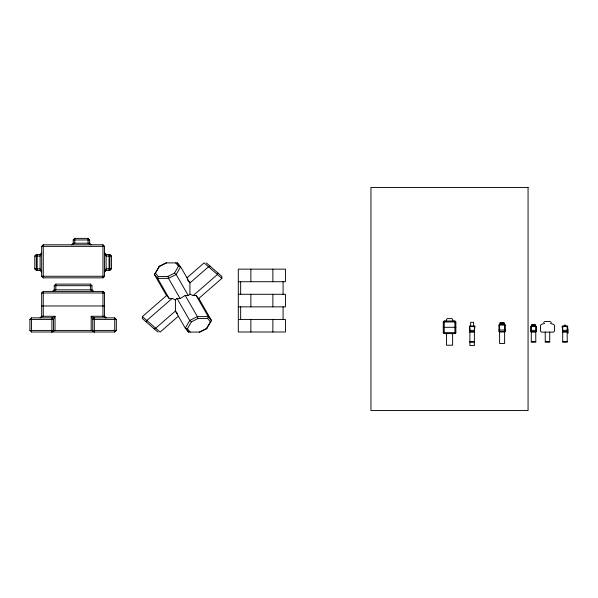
<?xml version="1.0" encoding="UTF-8"?>
<svg xmlns="http://www.w3.org/2000/svg" width="598" height="598" viewBox="0 0 598 598"><rect width="100%" height="100%" fill="white"/><g stroke="black" fill="none" stroke-linecap="round" stroke-linejoin="round"><path stroke-width="0.9" d="M474.924 326.598L474.371 330.343L469.893 330.343L469.333 326.598L469.893 326.037L474.371 326.037L474.924 326.598L469.333 326.598M567.756 326.598L567.196 330.343L562.718 330.343L562.157 326.598L562.718 326.037L567.196 326.037L567.756 326.598L562.157 326.598M159.427 266.2L155.443 273.137L158.186 276.433L157.625 278.369L169.256 298.604L172.149 298.424L175.408 299.845L177.045 298.424L180.14 298.604L185.201 295.412L188.295 295.591L189.925 294.171L189.925 282.959L180.618 266.768L177.397 262.903L165.967 262.903L159.427 266.2L154.404 274.504L166.521 295.591M175.408 299.845L175.408 311.057L185.275 328.212L188.497 332.077L199.926 332.077L206.467 328.78L210.451 321.844L207.7 318.547L208.268 316.611L196.084 295.412L193.184 295.591L189.925 294.171M146.151 321.844L146.802 320.483L172.149 298.424M218.076 273.137L217.425 274.504L193.184 295.591M158.186 276.433L167.948 276.433L174.489 273.137L178.473 266.2L175.722 262.903M190.171 332.077L187.421 328.78L191.405 321.844L197.945 318.547L207.7 318.547M206.467 328.78L211.49 320.483L198.813 298.424M155.443 273.137L154.404 274.504L157.625 278.369L168.509 278.369L176.178 274.504L180.618 266.768L178.473 266.2M210.451 321.844L211.49 320.483L208.268 316.611L197.385 316.611L189.716 320.483L185.275 328.212L187.421 328.78M41.681 246.361L43.258 244.791L102.961 244.791L104.53 246.361L104.53 276.261L102.961 277.838L43.258 277.838L41.681 276.261L41.681 246.361L104.53 246.361M34.774 256.041L36.343 254.471L40.111 254.471L41.681 252.902L40.111 256.041L34.774 256.041L34.774 268.831L36.343 270.401L40.111 270.401L41.681 271.978L40.111 268.831L34.774 268.831M74.802 238.378L74.802 243.222L71.663 244.791L73.233 243.222L73.233 239.955L74.802 238.378L88.063 238.378L89.64 239.955L89.64 243.222L91.21 244.791L88.063 243.222L88.063 238.378M43.258 291.405L43.258 316.282L40.111 317.852L41.681 316.282L41.681 292.975L43.258 291.405L102.961 291.405L104.53 292.975L104.53 316.282L105.315 317.852M55.823 284.117L55.823 289.836L52.684 291.405L54.254 289.836L54.254 285.695L55.823 284.117L90.388 284.117L91.965 285.695L91.965 289.836L93.535 291.405L90.388 289.836L90.388 284.117M94.32 331.995L92.75 330.425L92.75 319.429L94.32 317.852L94.32 331.995L91.18 330.425L91.18 316.282L94.32 317.852L114.741 317.852L116.318 319.429L116.318 330.425L114.741 331.995L31.47 331.995L29.9 330.425L29.9 319.429L31.47 317.852L51.899 317.852L55.038 316.282L55.038 330.425L51.899 331.995L51.899 317.852L53.469 319.429L53.469 330.425L51.899 331.995M106.1 254.471L106.1 270.401L104.53 271.978L106.1 268.831L111.445 268.831L111.445 256.041L109.875 254.471L106.1 254.471L104.53 252.902L106.1 256.041L111.445 256.041M106.1 270.401L109.875 270.401L111.445 268.831M443.282 321.963L444.224 321.021L454.914 321.021L455.855 321.963L455.855 332.652L454.914 333.594L444.224 333.594L443.282 332.652L443.282 321.963L455.855 321.963M498.964 325.08L499.599 324.452L504.622 324.452L505.25 325.08L505.25 331.367L504.622 331.995L499.599 331.995L498.964 331.367L498.964 325.08L505.25 325.08M530.74 326.598L531.293 326.037L535.771 326.037L536.331 326.598L536.331 331.561L535.771 332.122L531.293 332.122L530.74 331.561L530.74 326.598L536.331 326.598M543.642 322.494L544.591 321.552L550.384 321.552L551.326 322.494M157.909 332.077L142.354 318.547L142.354 316.611L166.722 295.412L169.256 298.604M186.98 277.793L204.09 262.903L221.873 278.369L198.611 298.604L196.084 295.412M178.339 316.237L160.129 332.077L142.354 316.611M158.851 266.768L166.513 262.903M199.381 332.077L207.043 328.212M531.293 331.337L530.74 331.561L536.331 331.561M210.107 266.2L208.538 266.768L189.925 282.959L187.331 279.692M154.12 328.78L155.689 328.212L175.408 311.057L177.486 313.666M73.233 239.955L89.64 239.955M73.233 243.222L89.64 243.222M41.681 276.261L104.53 276.261M238.303 281.718L285.44 281.718L285.44 269.145L238.303 269.145L238.303 331.995L285.44 331.995L285.44 319.429L238.303 319.429M54.254 285.695L91.965 285.695M54.254 289.836L91.965 289.836M41.681 292.975L104.53 292.975M238.303 294.283L285.44 294.283L285.44 306.856L238.303 306.856M41.681 305.974L104.53 305.974M41.681 316.282L55.038 316.282L53.469 319.429L29.9 319.429M116.318 319.429L92.75 319.429L91.18 316.282L104.53 316.282L106.1 317.852L102.961 316.282L102.961 291.405M444.538 321.335L446.37 321.335M452.768 321.335L454.6 321.335M500.855 322.883L503.367 322.883M544.591 323.398L541.444 324.34L540.502 325.282L540.502 331.18L541.444 332.122L553.524 332.122L554.466 331.18L554.466 325.282L553.524 324.34L550.384 323.398M499.913 323.884L504.308 323.884M532.414 324.639L534.649 324.639M531.577 325.536L535.494 325.536M443.282 327.308L455.855 327.308M498.964 329.991L505.25 329.991M29.9 330.425L116.318 330.425M530.74 330.343L536.331 330.343M498.964 331.367L505.25 331.367M469.893 331.561L474.371 331.561M562.718 331.561L567.196 331.561M469.893 332.122L474.371 332.122M562.718 332.122L567.196 332.122M443.282 332.652L455.855 332.652M469.893 341.48L474.371 341.48M531.293 341.48L535.771 341.48M545.249 341.48L549.726 341.48M562.718 341.48L567.196 341.48M469.893 342.258L474.371 342.258M174.489 273.137L176.178 274.504L188.295 295.591M191.405 321.844L189.716 320.483L177.045 298.424M206.317 262.903L221.873 276.433L221.873 278.369M454.667 321.619L455.257 322.21M443.596 332.339L444.538 333.28M177.397 262.903L178.735 265.228M185.201 295.412L197.385 316.611L197.945 318.547M180.14 298.604L168.509 278.369L167.948 276.433M187.144 329.73L188.497 332.077M568.1 328.893L568.1 333.318M567.196 326.037L567.196 342.258L562.718 342.258L562.718 326.037M565.633 326.037L565.633 325.14L564.28 325.14L564.28 326.037M549.726 332.122L549.726 342.258L545.249 342.258L545.249 332.032M535.771 326.037L535.771 342.258L531.293 342.258L531.293 326.037M535.494 326.037L535.494 324.527L531.577 324.527L531.577 326.037M504.622 324.452L504.622 343.499L499.599 343.499L499.599 324.452M504.308 324.452L504.308 322.756L499.913 322.756L499.913 324.452M474.371 326.037L474.371 345.584L469.893 345.584L469.893 326.037M473.623 326.037L473.623 322.329L470.641 322.329L470.641 326.037M455.541 322.277L455.541 332.339M454.914 321.021L454.914 333.594M452.776 321.619L452.776 319.541L451.834 318.599L447.304 318.599L446.355 319.541L446.355 321.619M452.611 333.594L452.611 345.218L446.527 345.218L446.527 333.594M444.224 321.021L444.224 333.594M283.086 281.718L283.086 294.283M283.086 306.856L283.086 319.429M272.867 269.145L272.867 281.718M272.867 294.283L272.867 306.856M272.867 319.429L272.867 331.995M250.876 269.145L250.876 281.718M250.876 294.283L250.876 306.856M250.876 319.429L250.876 331.995M240.658 281.718L240.658 294.283M240.658 306.856L240.658 319.429M114.741 317.852L114.741 331.995M109.875 254.471L109.875 270.401M109.06 254.471L109.06 270.401M102.961 244.791L102.961 277.838M43.258 244.791L43.258 277.838M40.111 254.471L40.111 270.401M37.158 254.471L37.158 270.401M36.343 254.471L36.343 270.401M31.47 317.852L31.47 331.995M528.064 187.443L370.947 187.443L370.947 410.557L528.064 410.557L528.064 187.443"/></g></svg>
